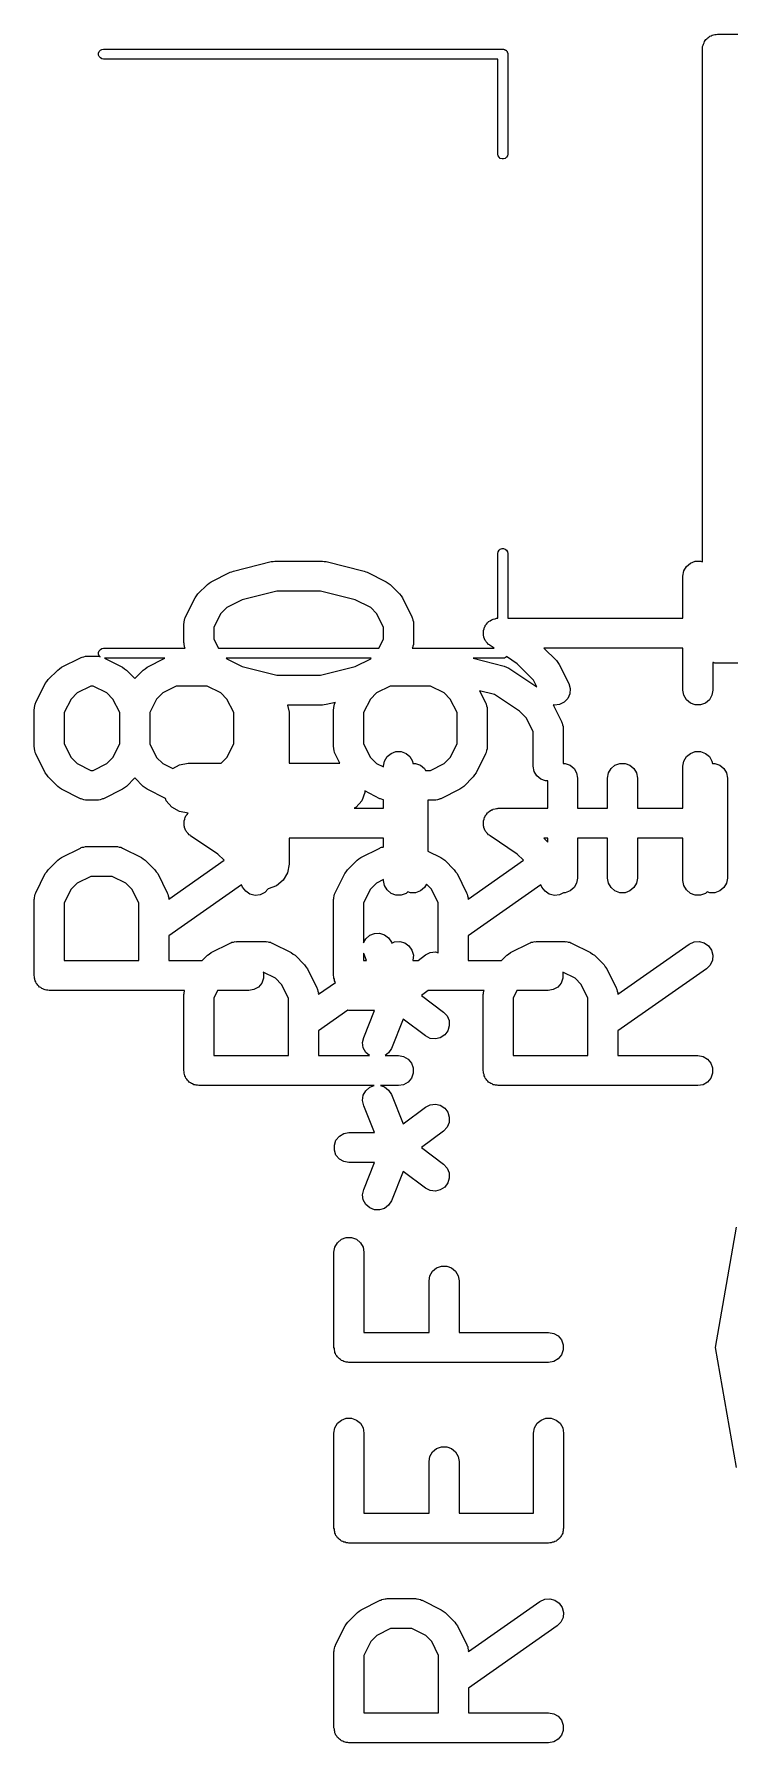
# Model space of a CAD drawing. Extents: x 74.6 to 132.8, y -113.1 to -87.3.
# Drawn here: x 123.9 to 127.39, y -105.25 to -96.7 of the extents above; entities that cross this region are included whole.
import ezdxf

# ---------------------------------------------------------------- set-up
doc = ezdxf.new("R2010")
doc.units = 0
doc.header["$MEASUREMENT"] = 0
doc.layers.add('BLACK', color=7, linetype='CONTINUOUS')

msp = doc.modelspace()

# ---------------------------------------------------------------- linework, layer by layer
at = {"layer": 'Black'}
for p, q in [((127.251, -96.762), (127.253, -96.7558)), ((127.253, -96.7558), (127.255, -96.7493)), ((127.255, -96.7493), (127.258, -96.7437)), ((127.258, -96.7437), (127.26, -96.7375)), ((127.26, -96.7375), (127.264, -96.7325)), ((127.264, -96.7325), (127.268, -96.7268)), ((127.268, -96.7268), (127.273, -96.7226)), ((127.273, -96.7226), (127.277, -96.7175)), ((127.277, -96.7175), (127.282, -96.7143)), ((127.282, -96.7143), (127.287, -96.71)), ((127.287, -96.71), (127.294, -96.7078)), ((127.294, -96.7078), (127.299, -96.7045)), ((127.299, -96.7045), (127.306, -96.7034)), ((127.306, -96.7034), (127.312, -96.7011)), ((127.312, -96.7011), (127.319, -96.7011)), ((127.319, -96.7011), (127.325, -96.7)), ((127.325, -96.7), (130.825, -96.7)), ((124.225, -96.7957), (124.228, -96.7875)), ((124.225, -96.8043), (124.225, -96.7957)), ((124.228, -96.8125), (124.225, -96.8043)), ((124.228, -96.7875), (124.234, -96.7808)), ((124.234, -96.8192), (124.228, -96.8125)), ((124.234, -96.7808), (124.241, -96.7765)), ((124.241, -96.8235), (124.234, -96.8192)), ((124.241, -96.7765), (124.25, -96.775)), ((124.25, -96.825), (124.241, -96.8235)), ((124.25, -96.775), (126.25, -96.775)), ((126.225, -96.825), (124.25, -96.825)), ((126.225, -97.3), (126.225, -96.825)), ((126.25, -96.775), (126.252, -96.7754)), ((126.252, -96.7754), (126.254, -96.7754)), ((126.254, -96.7754), (126.256, -96.7761)), ((126.256, -96.7761), (126.259, -96.7765)), ((126.259, -96.7765), (126.26, -96.7776)), ((126.26, -96.7776), (126.262, -96.7783)), ((126.262, -96.7783), (126.264, -96.7798)), ((126.264, -96.7798), (126.266, -96.7808)), ((126.266, -96.7808), (126.267, -96.7825)), ((126.267, -96.7825), (126.269, -96.7839)), ((126.269, -96.7839), (126.27, -96.7858)), ((126.27, -96.7858), (126.272, -96.7875)), ((126.272, -96.7875), (126.272, -96.7896)), ((126.272, -96.7896), (126.273, -96.7914)), ((126.273, -96.7914), (126.274, -96.7936)), ((126.274, -96.7936), (126.275, -96.7957)), ((126.275, -96.7957), (126.275, -96.7978)), ((126.275, -96.7978), (126.275, -96.8)), ((126.275, -96.8), (126.275, -97.3)), ((127.25, -96.775), (127.251, -96.7685)), ((127.25, -99.3427), (127.25, -96.775)), ((127.251, -96.7685), (127.251, -96.762)), ((126.227, -97.3086), (126.225, -97.3)), ((126.231, -97.3161), (126.227, -97.3086)), ((126.237, -97.3217), (126.231, -97.3161)), ((126.246, -97.3246), (126.237, -97.3217)), ((126.254, -97.3246), (126.246, -97.3246)), ((126.262, -97.3217), (126.254, -97.3246)), ((126.269, -97.3161), (126.262, -97.3217)), ((126.273, -97.3086), (126.269, -97.3161)), ((126.275, -97.3), (126.273, -97.3086)), ((126.225, -99.3), (126.227, -99.2914)), ((126.225, -99.6242), (126.225, -99.3)), ((126.227, -99.2914), (126.231, -99.2839)), ((126.231, -99.2839), (126.237, -99.2783)), ((126.237, -99.2783), (126.246, -99.2754)), ((126.246, -99.2754), (126.254, -99.2754)), ((126.254, -99.2754), (126.262, -99.2783)), ((126.262, -99.2783), (126.269, -99.2839)), ((126.269, -99.2839), (126.273, -99.2914)), ((126.273, -99.2914), (126.275, -99.3)), ((126.275, -99.3), (126.275, -99.6238)), ((124.789, -99.4413), (124.884, -99.3936)), ((124.884, -99.3936), (124.892, -99.3913)), ((124.892, -99.3913), (124.9, -99.388)), ((124.9, -99.388), (125.09, -99.3403)), ((125.09, -99.3403), (125.099, -99.3397)), ((125.099, -99.3397), (125.108, -99.3381)), ((125.108, -99.3381), (125.346, -99.3381)), ((125.346, -99.3381), (125.355, -99.3397)), ((125.355, -99.3397), (125.365, -99.3403)), ((125.365, -99.3403), (125.555, -99.388)), ((125.555, -99.388), (125.563, -99.3913)), ((125.563, -99.3913), (125.57, -99.3936)), ((125.57, -99.3936), (125.666, -99.4413)), ((127.152, -99.4131), (127.157, -99.3874)), ((127.157, -99.3874), (127.17, -99.3649)), ((127.17, -99.3649), (127.19, -99.3481)), ((127.19, -99.3481), (127.214, -99.3392)), ((127.214, -99.3392), (127.24, -99.3392)), ((127.24, -99.3392), (127.25, -99.3427)), ((124.722, -99.5029), (124.77, -99.4553)), ((124.77, -99.4553), (124.779, -99.4484)), ((124.779, -99.4484), (124.789, -99.4413)), ((125.118, -99.4881), (124.944, -99.5315)), ((125.337, -99.4881), (125.118, -99.4881)), ((125.511, -99.5315), (125.337, -99.4881)), ((125.666, -99.4413), (125.675, -99.4484)), ((125.675, -99.4484), (125.685, -99.4553)), ((125.685, -99.4553), (125.733, -99.5029)), ((127.152, -99.6238), (127.152, -99.4131)), ((124.66, -99.6176), (124.708, -99.5224)), ((124.708, -99.5224), (124.715, -99.5128)), ((124.715, -99.5128), (124.722, -99.5029)), ((124.867, -99.57), (124.837, -99.6004)), ((124.944, -99.5315), (124.867, -99.57)), ((125.588, -99.57), (125.511, -99.5315)), ((125.618, -99.6004), (125.588, -99.57)), ((125.733, -99.5029), (125.74, -99.5128)), ((125.74, -99.5128), (125.747, -99.5224)), ((125.747, -99.5224), (125.794, -99.6176)), ((124.652, -99.6512), (124.653, -99.6469)), ((124.652, -99.7464), (124.652, -99.6512)), ((124.653, -99.6426), (124.655, -99.6342)), ((124.653, -99.6469), (124.653, -99.6426)), ((124.655, -99.6342), (124.657, -99.6255)), ((124.657, -99.6255), (124.659, -99.6218)), ((124.659, -99.6218), (124.66, -99.6176)), ((124.837, -99.6004), (124.802, -99.6689)), ((125.652, -99.6689), (125.618, -99.6004)), ((125.794, -99.6176), (125.796, -99.6218)), ((125.796, -99.6218), (125.798, -99.6255)), ((125.798, -99.6255), (125.799, -99.6342)), ((125.799, -99.6342), (125.802, -99.6426)), ((125.802, -99.6426), (125.802, -99.6469)), ((125.802, -99.6469), (125.802, -99.6512)), ((125.802, -99.6512), (125.802, -99.7464)), ((126.159, -99.6687), (126.161, -99.6652)), ((126.161, -99.6652), (126.162, -99.6613)), ((126.162, -99.6613), (126.168, -99.6545)), ((126.168, -99.6545), (126.173, -99.647)), ((126.173, -99.647), (126.177, -99.6445)), ((126.177, -99.6445), (126.179, -99.6414)), ((126.179, -99.6414), (126.187, -99.6369)), ((126.187, -99.6369), (126.194, -99.6316)), ((126.194, -99.6316), (126.198, -99.6304)), ((126.198, -99.6304), (126.202, -99.6283)), ((126.202, -99.6283), (126.211, -99.6268)), ((126.211, -99.6268), (126.219, -99.6243)), ((126.219, -99.6243), (126.223, -99.6245)), ((126.223, -99.6245), (126.225, -99.6242)), ((126.275, -99.6238), (127.152, -99.6238)), ((124.653, -99.7507), (124.652, -99.7464)), ((124.653, -99.755), (124.653, -99.7507)), ((124.802, -99.6689), (124.802, -99.7287)), ((124.802, -99.7287), (124.826, -99.775)), ((125.629, -99.775), (125.652, -99.7287)), ((125.652, -99.7287), (125.652, -99.6689)), ((125.802, -99.7464), (125.802, -99.7507)), ((125.802, -99.7507), (125.802, -99.755)), ((126.153, -99.694), (126.154, -99.6899)), ((126.154, -99.7029), (126.153, -99.694)), ((126.154, -99.6858), (126.157, -99.6774)), ((126.154, -99.6899), (126.154, -99.6858)), ((126.154, -99.7118), (126.154, -99.7029)), ((126.155, -99.7157), (126.154, -99.7118)), ((126.155, -99.7199), (126.155, -99.7157)), ((126.159, -99.7279), (126.155, -99.7199)), ((126.157, -99.6774), (126.159, -99.6687)), ((126.162, -99.7363), (126.159, -99.7279)), ((126.165, -99.7395), (126.162, -99.7363)), ((126.167, -99.7432), (126.165, -99.7395)), ((126.173, -99.7494), (126.167, -99.7432)), ((126.179, -99.7563), (126.173, -99.7494)), ((124.039, -99.8698), (124.134, -99.8222)), ((124.134, -99.8222), (124.138, -99.821)), ((124.138, -99.821), (124.142, -99.8188)), ((124.142, -99.8188), (124.151, -99.8173)), ((124.151, -99.8173), (124.159, -99.8148)), ((124.159, -99.8148), (124.164, -99.815)), ((124.164, -99.815), (124.168, -99.8143)), ((124.168, -99.8143), (124.215, -99.8143)), ((124.215, -99.8143), (124.22, -99.815)), ((124.22, -99.815), (124.224, -99.8148)), ((124.224, -99.8148), (124.232, -99.8172)), ((124.225, -99.7957), (124.228, -99.7875)), ((124.225, -99.8043), (124.225, -99.7957)), ((124.228, -99.8125), (124.225, -99.8043)), ((124.228, -99.7875), (124.234, -99.7808)), ((124.232, -99.8172), (124.228, -99.8125)), ((124.234, -99.7808), (124.241, -99.7765)), ((124.241, -99.7765), (124.25, -99.775)), ((124.25, -99.775), (124.35, -99.775)), ((124.35, -99.825), (124.255, -99.825)), ((124.255, -99.825), (124.344, -99.8698)), ((124.35, -99.775), (124.659, -99.775)), ((124.557, -99.825), (124.35, -99.825)), ((124.468, -99.8698), (124.557, -99.825)), ((124.655, -99.7634), (124.653, -99.755)), ((124.657, -99.7721), (124.655, -99.7634)), ((124.659, -99.775), (124.657, -99.7721)), ((124.826, -99.775), (125.629, -99.775)), ((124.864, -99.825), (124.867, -99.8276)), ((125.59, -99.825), (124.864, -99.825)), ((124.867, -99.8276), (124.944, -99.8661)), ((125.511, -99.8661), (125.588, -99.8276)), ((125.588, -99.8276), (125.59, -99.825)), ((125.798, -99.7721), (125.796, -99.775)), ((125.796, -99.775), (126.206, -99.775)), ((125.799, -99.7634), (125.798, -99.7721)), ((125.802, -99.755), (125.799, -99.7634)), ((126.25, -99.825), (126.101, -99.825)), ((126.101, -99.825), (126.257, -99.8641)), ((126.183, -99.7583), (126.179, -99.7563)), ((126.186, -99.7612), (126.183, -99.7583)), ((126.206, -99.775), (126.186, -99.7612)), ((126.252, -99.8246), (126.25, -99.825)), ((126.254, -99.8246), (126.252, -99.8246)), ((126.256, -99.8239), (126.254, -99.8246)), ((126.259, -99.8235), (126.256, -99.8239)), ((126.26, -99.8224), (126.259, -99.8235)), ((126.262, -99.8217), (126.26, -99.8224)), ((126.264, -99.8202), (126.262, -99.8217)), ((126.266, -99.8192), (126.264, -99.8202)), ((126.267, -99.8175), (126.266, -99.8192)), ((126.269, -99.8165), (126.267, -99.8175)), ((126.322, -99.8523), (126.269, -99.8165)), ((127.152, -99.7738), (126.456, -99.7738)), ((126.456, -99.7738), (126.519, -99.8363)), ((126.519, -99.8363), (126.525, -99.8461)), ((127.152, -99.9845), (127.152, -99.7738)), ((123.972, -99.9315), (124.02, -99.8839)), ((124.02, -99.8839), (124.029, -99.877)), ((124.029, -99.877), (124.039, -99.8698)), ((124.344, -99.8698), (124.354, -99.877)), ((124.354, -99.877), (124.364, -99.8839)), ((124.364, -99.8839), (124.406, -99.9261)), ((124.406, -99.9261), (124.448, -99.8839)), ((124.448, -99.8839), (124.458, -99.877)), ((124.458, -99.877), (124.468, -99.8698)), ((124.944, -99.8661), (125.118, -99.9095)), ((125.118, -99.9095), (125.337, -99.9095)), ((125.337, -99.9095), (125.511, -99.8661)), ((126.257, -99.8641), (126.269, -99.8693)), ((126.269, -99.8693), (126.281, -99.8745)), ((126.281, -99.8745), (126.421, -99.9678)), ((126.404, -99.9337), (126.322, -99.8523)), ((126.525, -99.8461), (126.533, -99.8557)), ((126.533, -99.8557), (126.58, -99.951)), ((127.306, -99.8466), (127.302, -99.846)), ((127.302, -99.846), (127.302, -99.9845)), ((127.312, -99.8489), (127.306, -99.8466)), ((127.319, -99.8489), (127.312, -99.8489)), ((127.325, -99.85), (127.319, -99.8489)), ((130.825, -99.85), (127.325, -99.85)), ((123.91, -100.046), (123.958, -99.951)), ((123.958, -99.951), (123.965, -99.9413)), ((123.965, -99.9413), (123.972, -99.9315)), ((124.117, -99.9985), (124.087, -100.029)), ((124.186, -99.9643), (124.117, -99.9985)), ((124.198, -99.9643), (124.186, -99.9643)), ((124.266, -99.9985), (124.198, -99.9643)), ((124.297, -100.029), (124.266, -99.9985)), ((124.546, -99.9985), (124.515, -100.029)), ((124.614, -99.9643), (124.546, -99.9985)), ((124.769, -99.9643), (124.614, -99.9643)), ((124.838, -99.9985), (124.769, -99.9643)), ((124.868, -100.029), (124.838, -99.9985)), ((125.617, -99.9985), (125.587, -100.029)), ((125.686, -99.9643), (125.617, -99.9985)), ((125.888, -99.9643), (125.686, -99.9643)), ((125.957, -99.9985), (125.888, -99.9643)), ((125.987, -100.029), (125.957, -99.9985)), ((126.208, -100.007), (126.134, -99.988)), ((126.134, -99.988), (126.164, -100.046)), ((126.334, -100.09), (126.208, -100.007)), ((126.421, -99.9678), (126.404, -99.9337)), ((126.586, -100.002), (126.576, -100.026)), ((126.58, -99.951), (126.588, -99.9759)), ((126.588, -99.9759), (126.586, -100.002)), ((127.157, -100.01), (127.152, -99.9845)), ((127.302, -99.9845), (127.298, -100.01)), ((123.902, -100.08), (123.903, -100.076)), ((123.902, -100.27), (123.902, -100.08)), ((123.903, -100.071), (123.905, -100.063)), ((123.903, -100.076), (123.903, -100.071)), ((123.905, -100.063), (123.907, -100.054)), ((123.907, -100.054), (123.909, -100.05)), ((123.909, -100.05), (123.91, -100.046)), ((124.087, -100.029), (124.052, -100.097)), ((124.331, -100.097), (124.297, -100.029)), ((124.515, -100.029), (124.481, -100.097)), ((124.902, -100.097), (124.868, -100.029)), ((125.346, -100.06), (125.172, -100.06)), ((125.172, -100.06), (125.179, -100.094)), ((125.355, -100.058), (125.346, -100.06)), ((125.365, -100.057), (125.355, -100.058)), ((125.411, -100.046), (125.365, -100.057)), ((125.402, -100.08), (125.403, -100.076)), ((125.402, -100.27), (125.402, -100.08)), ((125.403, -100.071), (125.405, -100.063)), ((125.403, -100.076), (125.403, -100.071)), ((125.405, -100.063), (125.407, -100.054)), ((125.407, -100.054), (125.409, -100.05)), ((125.409, -100.05), (125.41, -100.046)), ((125.41, -100.046), (125.411, -100.046)), ((125.587, -100.029), (125.552, -100.097)), ((126.021, -100.097), (125.987, -100.029)), ((126.164, -100.046), (126.165, -100.05)), ((126.165, -100.05), (126.167, -100.054)), ((126.167, -100.054), (126.168, -100.063)), ((126.168, -100.063), (126.171, -100.071)), ((126.171, -100.071), (126.171, -100.076)), ((126.171, -100.076), (126.171, -100.08)), ((126.171, -100.08), (126.171, -100.27)), ((126.368, -100.124), (126.334, -100.09)), ((126.509, -100.059), (126.503, -100.058)), ((126.503, -100.058), (126.544, -100.141)), ((126.534, -100.056), (126.509, -100.059)), ((126.558, -100.045), (126.534, -100.056)), ((126.576, -100.026), (126.558, -100.045)), ((127.17, -100.033), (127.157, -100.01)), ((127.19, -100.049), (127.17, -100.033)), ((127.214, -100.058), (127.19, -100.049)), ((127.24, -100.058), (127.214, -100.058)), ((127.265, -100.049), (127.24, -100.058)), ((127.285, -100.033), (127.265, -100.049)), ((127.298, -100.01), (127.285, -100.033)), ((124.052, -100.097), (124.052, -100.253)), ((124.331, -100.253), (124.331, -100.097)), ((124.481, -100.097), (124.481, -100.253)), ((124.902, -100.253), (124.902, -100.097)), ((125.179, -100.094), (125.179, -100.35)), ((125.552, -100.097), (125.552, -100.253)), ((126.021, -100.253), (126.021, -100.097)), ((126.402, -100.193), (126.368, -100.124)), ((126.544, -100.141), (126.546, -100.146)), ((126.546, -100.146), (126.548, -100.149)), ((126.548, -100.149), (126.549, -100.158)), ((126.549, -100.158), (126.552, -100.166)), ((126.552, -100.166), (126.552, -100.171)), ((126.552, -100.171), (126.552, -100.175)), ((126.552, -100.175), (126.552, -100.351)), ((124.052, -100.253), (124.087, -100.321)), ((124.297, -100.321), (124.331, -100.253)), ((124.481, -100.253), (124.515, -100.321)), ((124.868, -100.321), (124.902, -100.253)), ((125.552, -100.253), (125.587, -100.321)), ((125.987, -100.321), (126.021, -100.253)), ((126.402, -100.365), (126.402, -100.193)), ((123.903, -100.274), (123.902, -100.27)), ((123.903, -100.279), (123.903, -100.274)), ((123.905, -100.287), (123.903, -100.279)), ((123.907, -100.296), (123.905, -100.287)), ((123.909, -100.3), (123.907, -100.296)), ((123.91, -100.304), (123.909, -100.3)), ((123.958, -100.399), (123.91, -100.304)), ((124.087, -100.321), (124.117, -100.351)), ((124.266, -100.351), (124.297, -100.321)), ((124.515, -100.321), (124.546, -100.351)), ((124.63, -100.358), (124.673, -100.35)), ((124.673, -100.35), (124.839, -100.35)), ((124.839, -100.35), (124.868, -100.321)), ((125.179, -100.35), (125.433, -100.35)), ((125.403, -100.274), (125.402, -100.27)), ((125.403, -100.279), (125.403, -100.274)), ((125.405, -100.287), (125.403, -100.279)), ((125.407, -100.296), (125.405, -100.287)), ((125.409, -100.3), (125.407, -100.296)), ((125.41, -100.304), (125.409, -100.3)), ((125.433, -100.35), (125.41, -100.304)), ((125.587, -100.321), (125.617, -100.351)), ((125.652, -100.365), (125.657, -100.34)), ((125.657, -100.34), (125.67, -100.317)), ((125.67, -100.317), (125.69, -100.301)), ((125.69, -100.301), (125.714, -100.292)), ((125.714, -100.292), (125.74, -100.292)), ((125.74, -100.292), (125.765, -100.301)), ((125.765, -100.301), (125.785, -100.317)), ((125.785, -100.317), (125.798, -100.34)), ((125.798, -100.34), (125.8, -100.351)), ((125.957, -100.351), (125.987, -100.321)), ((126.164, -100.304), (126.116, -100.399)), ((126.165, -100.3), (126.164, -100.304)), ((126.167, -100.296), (126.165, -100.3)), ((126.168, -100.287), (126.167, -100.296)), ((126.171, -100.279), (126.168, -100.287)), ((126.171, -100.27), (126.171, -100.274)), ((126.171, -100.274), (126.171, -100.279)), ((127.152, -100.365), (127.157, -100.34)), ((127.157, -100.34), (127.17, -100.317)), ((127.17, -100.317), (127.19, -100.301)), ((127.19, -100.301), (127.214, -100.292)), ((127.214, -100.292), (127.24, -100.292)), ((127.24, -100.292), (127.265, -100.301)), ((127.265, -100.301), (127.285, -100.317)), ((127.285, -100.317), (127.298, -100.34)), ((127.298, -100.34), (127.3, -100.351)), ((123.965, -100.409), (123.958, -100.399)), ((123.972, -100.419), (123.965, -100.409)), ((124.02, -100.466), (123.972, -100.419)), ((124.117, -100.351), (124.186, -100.386)), ((124.186, -100.386), (124.198, -100.386)), ((124.198, -100.386), (124.266, -100.351)), ((124.406, -100.424), (124.364, -100.466)), ((124.448, -100.466), (124.406, -100.424)), ((124.546, -100.351), (124.596, -100.377)), ((124.596, -100.377), (124.63, -100.358)), ((125.617, -100.351), (125.652, -100.369)), ((125.652, -100.369), (125.652, -100.365)), ((125.8, -100.351), (125.813, -100.351)), ((125.813, -100.351), (125.837, -100.36)), ((125.837, -100.36), (125.857, -100.377)), ((125.857, -100.377), (125.863, -100.386)), ((125.863, -100.386), (125.888, -100.386)), ((125.888, -100.386), (125.957, -100.351)), ((126.102, -100.419), (126.054, -100.466)), ((126.109, -100.409), (126.102, -100.419)), ((126.116, -100.399), (126.109, -100.409)), ((126.407, -100.391), (126.402, -100.365)), ((126.42, -100.414), (126.407, -100.391)), ((126.44, -100.43), (126.42, -100.414)), ((126.464, -100.439), (126.44, -100.43)), ((126.552, -100.351), (126.563, -100.351)), ((126.563, -100.351), (126.587, -100.36)), ((126.587, -100.36), (126.607, -100.377)), ((126.607, -100.377), (126.62, -100.399)), ((126.62, -100.399), (126.625, -100.425)), ((126.625, -100.425), (126.625, -100.576)), ((126.775, -100.425), (126.78, -100.399)), ((126.775, -100.576), (126.775, -100.425)), ((126.78, -100.399), (126.793, -100.377)), ((126.793, -100.377), (126.812, -100.36)), ((126.812, -100.36), (126.837, -100.351)), ((126.837, -100.351), (126.863, -100.351)), ((126.863, -100.351), (126.887, -100.36)), ((126.887, -100.36), (126.907, -100.377)), ((126.907, -100.377), (126.92, -100.399)), ((126.92, -100.399), (126.925, -100.425)), ((126.925, -100.425), (126.925, -100.576)), ((127.152, -100.576), (127.152, -100.365)), ((127.3, -100.351), (127.313, -100.351)), ((127.313, -100.351), (127.337, -100.36)), ((127.337, -100.36), (127.357, -100.377)), ((127.357, -100.377), (127.37, -100.399)), ((127.37, -100.399), (127.375, -100.425)), ((127.375, -100.425), (127.375, -100.925)), ((124.029, -100.473), (124.02, -100.466)), ((124.039, -100.48), (124.029, -100.473)), ((124.134, -100.528), (124.039, -100.48)), ((124.344, -100.48), (124.249, -100.528)), ((124.354, -100.473), (124.344, -100.48)), ((124.364, -100.466), (124.354, -100.473)), ((124.458, -100.473), (124.448, -100.466)), ((124.468, -100.48), (124.458, -100.473)), ((124.56, -100.527), (124.468, -100.48)), ((125.558, -100.497), (125.543, -100.538)), ((125.634, -100.528), (125.558, -100.489)), ((125.558, -100.489), (125.558, -100.497)), ((126.035, -100.48), (125.939, -100.528)), ((126.044, -100.473), (126.035, -100.48)), ((126.054, -100.466), (126.044, -100.473)), ((126.475, -100.439), (126.464, -100.439)), ((126.475, -100.576), (126.475, -100.439)), ((124.138, -100.529), (124.134, -100.528)), ((124.142, -100.531), (124.138, -100.529)), ((124.151, -100.533), (124.142, -100.531)), ((124.159, -100.535), (124.151, -100.533)), ((124.164, -100.535), (124.159, -100.535)), ((124.168, -100.536), (124.164, -100.535)), ((124.215, -100.536), (124.168, -100.536)), ((124.22, -100.535), (124.215, -100.536)), ((124.224, -100.535), (124.22, -100.535)), ((124.232, -100.533), (124.224, -100.535)), ((124.241, -100.531), (124.232, -100.533)), ((124.245, -100.529), (124.241, -100.531)), ((124.249, -100.528), (124.245, -100.529)), ((124.564, -100.538), (124.56, -100.527)), ((124.592, -100.571), (124.564, -100.538)), ((124.63, -100.592), (124.592, -100.571)), ((124.673, -100.6), (124.63, -100.592)), ((124.668, -100.607), (124.673, -100.6)), ((124.673, -100.6), (124.673, -100.6)), ((125.515, -100.571), (125.505, -100.576)), ((125.505, -100.576), (125.652, -100.576)), ((125.543, -100.538), (125.515, -100.571)), ((125.638, -100.529), (125.634, -100.528)), ((125.642, -100.531), (125.638, -100.529)), ((125.651, -100.533), (125.642, -100.531)), ((125.652, -100.533), (125.651, -100.533)), ((125.652, -100.576), (125.652, -100.533)), ((125.906, -100.536), (125.875, -100.536)), ((125.875, -100.536), (125.875, -100.79)), ((125.91, -100.535), (125.906, -100.536)), ((125.915, -100.535), (125.91, -100.535)), ((125.923, -100.533), (125.915, -100.535)), ((125.932, -100.531), (125.923, -100.533)), ((125.935, -100.529), (125.932, -100.531)), ((125.939, -100.528), (125.935, -100.529)), ((126.168, -100.607), (126.173, -100.599)), ((126.173, -100.599), (126.177, -100.597)), ((126.177, -100.597), (126.179, -100.594)), ((126.179, -100.594), (126.187, -100.589)), ((126.187, -100.589), (126.194, -100.584)), ((126.194, -100.584), (126.198, -100.583)), ((126.198, -100.583), (126.202, -100.581)), ((126.202, -100.581), (126.211, -100.579)), ((126.211, -100.579), (126.219, -100.577)), ((126.219, -100.577), (126.223, -100.577)), ((126.223, -100.577), (126.227, -100.576)), ((126.227, -100.576), (126.475, -100.576)), ((126.625, -100.576), (126.775, -100.576)), ((126.925, -100.576), (127.152, -100.576)), ((124.653, -100.646), (124.654, -100.642)), ((124.654, -100.655), (124.653, -100.646)), ((124.654, -100.638), (124.657, -100.63)), ((124.654, -100.642), (124.654, -100.638)), ((124.654, -100.664), (124.654, -100.655)), ((124.655, -100.668), (124.654, -100.664)), ((124.655, -100.672), (124.655, -100.668)), ((124.659, -100.68), (124.655, -100.672)), ((124.657, -100.63), (124.659, -100.621)), ((124.659, -100.621), (124.661, -100.618)), ((124.662, -100.689), (124.659, -100.68)), ((124.661, -100.618), (124.662, -100.614)), ((124.662, -100.614), (124.668, -100.607)), ((124.665, -100.692), (124.662, -100.689)), ((124.667, -100.696), (124.665, -100.692)), ((126.153, -100.646), (126.154, -100.642)), ((126.154, -100.655), (126.153, -100.646)), ((126.154, -100.638), (126.157, -100.63)), ((126.154, -100.642), (126.154, -100.638)), ((126.154, -100.664), (126.154, -100.655)), ((126.155, -100.668), (126.154, -100.664)), ((126.155, -100.672), (126.155, -100.668)), ((126.159, -100.68), (126.155, -100.672)), ((126.157, -100.63), (126.159, -100.621)), ((126.159, -100.621), (126.161, -100.618)), ((126.162, -100.689), (126.159, -100.68)), ((126.161, -100.618), (126.162, -100.614)), ((126.162, -100.614), (126.168, -100.607)), ((126.165, -100.692), (126.162, -100.689)), ((126.167, -100.696), (126.165, -100.692)), ((124.039, -100.822), (124.134, -100.775)), ((124.134, -100.775), (124.138, -100.773)), ((124.138, -100.773), (124.142, -100.771)), ((124.142, -100.771), (124.151, -100.77)), ((124.151, -100.77), (124.159, -100.767)), ((124.159, -100.767), (124.164, -100.767)), ((124.164, -100.767), (124.168, -100.767)), ((124.168, -100.767), (124.311, -100.767)), ((124.311, -100.767), (124.315, -100.767)), ((124.315, -100.767), (124.319, -100.767)), ((124.319, -100.767), (124.328, -100.77)), ((124.328, -100.77), (124.336, -100.771)), ((124.336, -100.771), (124.34, -100.773)), ((124.34, -100.773), (124.344, -100.775)), ((124.344, -100.775), (124.439, -100.822)), ((124.673, -100.702), (124.667, -100.696)), ((124.679, -100.709), (124.673, -100.702)), ((124.683, -100.711), (124.679, -100.709)), ((124.686, -100.714), (124.683, -100.711)), ((124.822, -100.805), (124.686, -100.714)), ((125.179, -100.726), (125.179, -100.856)), ((125.652, -100.726), (125.179, -100.726)), ((125.539, -100.822), (125.634, -100.775)), ((125.634, -100.775), (125.638, -100.773)), ((125.638, -100.773), (125.642, -100.771)), ((125.642, -100.771), (125.651, -100.77)), ((125.651, -100.77), (125.652, -100.769)), ((125.652, -100.769), (125.652, -100.726)), ((126.173, -100.702), (126.167, -100.696)), ((126.179, -100.709), (126.173, -100.702)), ((126.183, -100.711), (126.179, -100.709)), ((126.186, -100.714), (126.183, -100.711)), ((126.322, -100.805), (126.186, -100.714)), ((126.456, -100.726), (126.475, -100.745)), ((126.475, -100.726), (126.456, -100.726)), ((126.475, -100.745), (126.475, -100.726)), ((126.775, -100.726), (126.625, -100.726)), ((126.625, -100.726), (126.625, -100.925)), ((126.775, -100.925), (126.775, -100.726)), ((127.152, -100.726), (126.925, -100.726)), ((126.925, -100.726), (126.925, -100.925)), ((127.152, -100.937), (127.152, -100.726)), ((123.972, -100.884), (124.02, -100.836)), ((124.02, -100.836), (124.029, -100.829)), ((124.029, -100.829), (124.039, -100.822)), ((124.439, -100.822), (124.449, -100.829)), ((124.449, -100.829), (124.459, -100.836)), ((124.459, -100.836), (124.507, -100.884)), ((124.576, -101.031), (124.854, -100.836)), ((124.854, -100.836), (124.822, -100.805)), ((125.179, -100.856), (125.171, -100.899)), ((125.472, -100.884), (125.52, -100.836)), ((125.52, -100.836), (125.529, -100.829)), ((125.529, -100.829), (125.539, -100.822)), ((125.875, -100.79), (125.939, -100.822)), ((125.939, -100.822), (125.949, -100.829)), ((125.949, -100.829), (125.959, -100.836)), ((125.959, -100.836), (126.007, -100.884)), ((126.076, -101.031), (126.354, -100.836)), ((126.354, -100.836), (126.322, -100.805)), ((123.91, -100.999), (123.958, -100.903)), ((123.958, -100.903), (123.965, -100.894)), ((123.965, -100.894), (123.972, -100.884)), ((124.186, -100.917), (124.117, -100.951)), ((124.293, -100.917), (124.186, -100.917)), ((124.362, -100.951), (124.293, -100.917)), ((124.507, -100.884), (124.513, -100.894)), ((124.513, -100.894), (124.521, -100.903)), ((124.521, -100.903), (124.568, -100.999)), ((125.149, -100.936), (125.116, -100.964)), ((125.171, -100.899), (125.149, -100.936)), ((125.41, -100.999), (125.458, -100.903)), ((125.458, -100.903), (125.465, -100.894)), ((125.465, -100.894), (125.472, -100.884)), ((125.652, -100.933), (125.617, -100.951)), ((125.652, -100.937), (125.652, -100.933)), ((125.657, -100.963), (125.652, -100.937)), ((126.007, -100.884), (126.013, -100.894)), ((126.013, -100.894), (126.021, -100.903)), ((126.021, -100.903), (126.068, -100.999)), ((126.625, -100.925), (126.62, -100.951)), ((126.78, -100.951), (126.775, -100.925)), ((126.925, -100.925), (126.92, -100.951)), ((127.157, -100.963), (127.152, -100.937)), ((127.375, -100.925), (127.37, -100.951)), ((123.902, -101.032), (123.903, -101.028)), ((123.902, -101.413), (123.902, -101.032)), ((123.903, -101.024), (123.905, -101.015)), ((123.903, -101.028), (123.903, -101.024)), ((123.905, -101.015), (123.907, -101.006)), ((123.907, -101.006), (123.909, -101.003)), ((123.909, -101.003), (123.91, -100.999)), ((124.087, -100.981), (124.052, -101.05)), ((124.117, -100.951), (124.087, -100.981)), ((124.392, -100.981), (124.362, -100.951)), ((124.426, -101.05), (124.392, -100.981)), ((124.568, -100.999), (124.57, -101.003)), ((124.57, -101.003), (124.572, -101.006)), ((124.572, -101.006), (124.573, -101.015)), ((124.573, -101.015), (124.576, -101.024)), ((124.576, -101.024), (124.575, -101.028)), ((124.575, -101.028), (124.576, -101.031)), ((124.94, -100.959), (124.576, -101.214)), ((124.946, -100.97), (124.94, -100.959)), ((124.962, -100.991), (124.946, -100.97)), ((124.983, -101.006), (124.962, -100.991)), ((125.009, -101.012), (124.983, -101.006)), ((125.034, -101.009), (125.009, -101.012)), ((125.058, -100.997), (125.034, -101.009)), ((125.075, -100.979), (125.058, -100.997)), ((125.116, -100.964), (125.075, -100.979)), ((125.075, -100.979), (125.075, -100.979)), ((125.402, -101.032), (125.403, -101.028)), ((125.402, -101.413), (125.402, -101.032)), ((125.403, -101.024), (125.405, -101.015)), ((125.403, -101.028), (125.403, -101.024)), ((125.405, -101.015), (125.407, -101.006)), ((125.407, -101.006), (125.409, -101.003)), ((125.409, -101.003), (125.41, -100.999)), ((125.587, -100.981), (125.552, -101.05)), ((125.617, -100.951), (125.587, -100.981)), ((125.67, -100.985), (125.657, -100.963)), ((125.69, -101.002), (125.67, -100.985)), ((125.714, -101.011), (125.69, -101.002)), ((125.74, -101.011), (125.714, -101.011)), ((125.765, -101.002), (125.74, -101.011)), ((125.774, -100.994), (125.765, -101.002)), ((125.787, -100.999), (125.774, -100.994)), ((125.813, -100.999), (125.787, -100.999)), ((125.837, -100.99), (125.813, -100.999)), ((125.857, -100.973), (125.837, -100.99)), ((125.867, -100.956), (125.857, -100.973)), ((125.892, -100.981), (125.867, -100.956)), ((125.926, -101.05), (125.892, -100.981)), ((126.068, -100.999), (126.07, -101.003)), ((126.07, -101.003), (126.072, -101.006)), ((126.072, -101.006), (126.073, -101.015)), ((126.073, -101.015), (126.076, -101.024)), ((126.076, -101.024), (126.075, -101.028)), ((126.075, -101.028), (126.076, -101.031)), ((126.44, -100.959), (126.076, -101.214)), ((126.446, -100.97), (126.44, -100.959)), ((126.462, -100.991), (126.446, -100.97)), ((126.483, -101.006), (126.462, -100.991)), ((126.509, -101.012), (126.483, -101.006)), ((126.534, -101.009), (126.509, -101.012)), ((126.554, -100.999), (126.534, -101.009)), ((126.563, -100.999), (126.554, -100.999)), ((126.587, -100.99), (126.563, -100.999)), ((126.607, -100.973), (126.587, -100.99)), ((126.62, -100.951), (126.607, -100.973)), ((126.793, -100.973), (126.78, -100.951)), ((126.812, -100.99), (126.793, -100.973)), ((126.837, -100.999), (126.812, -100.99)), ((126.863, -100.999), (126.837, -100.999)), ((126.887, -100.99), (126.863, -100.999)), ((126.907, -100.973), (126.887, -100.99)), ((126.92, -100.951), (126.907, -100.973)), ((127.17, -100.985), (127.157, -100.963)), ((127.19, -101.002), (127.17, -100.985)), ((127.214, -101.011), (127.19, -101.002)), ((127.24, -101.011), (127.214, -101.011)), ((127.265, -101.002), (127.24, -101.011)), ((127.274, -100.994), (127.265, -101.002)), ((127.287, -100.999), (127.274, -100.994)), ((127.313, -100.999), (127.287, -100.999)), ((127.337, -100.99), (127.313, -100.999)), ((127.357, -100.973), (127.337, -100.99)), ((127.37, -100.951), (127.357, -100.973)), ((124.052, -101.05), (124.052, -101.338)), ((124.426, -101.338), (124.426, -101.05)), ((125.552, -101.05), (125.552, -101.249)), ((125.926, -101.299), (125.926, -101.05)), ((125.583, -101.211), (125.607, -101.202)), ((125.607, -101.202), (125.633, -101.201)), ((125.633, -101.201), (125.658, -101.209)), ((124.576, -101.214), (124.576, -101.338)), ((124.789, -101.298), (124.884, -101.251)), ((124.884, -101.251), (124.888, -101.25)), ((124.888, -101.25), (124.892, -101.247)), ((124.892, -101.247), (124.901, -101.246)), ((124.901, -101.246), (124.909, -101.243)), ((124.909, -101.243), (124.914, -101.244)), ((124.914, -101.244), (124.918, -101.243)), ((124.918, -101.243), (125.061, -101.243)), ((125.061, -101.243), (125.065, -101.244)), ((125.065, -101.244), (125.069, -101.243)), ((125.069, -101.243), (125.078, -101.246)), ((125.078, -101.246), (125.086, -101.247)), ((125.086, -101.247), (125.09, -101.25)), ((125.09, -101.25), (125.094, -101.251)), ((125.094, -101.251), (125.189, -101.298)), ((125.552, -101.249), (125.563, -101.229)), ((125.563, -101.229), (125.583, -101.211)), ((125.658, -101.209), (125.678, -101.225)), ((125.678, -101.225), (125.692, -101.247)), ((125.692, -101.247), (125.694, -101.252)), ((125.694, -101.252), (125.708, -101.245)), ((125.708, -101.245), (125.734, -101.243)), ((125.734, -101.243), (125.759, -101.25)), ((125.759, -101.25), (125.78, -101.265)), ((125.78, -101.265), (125.795, -101.286)), ((125.795, -101.286), (125.802, -101.311)), ((126.076, -101.214), (126.076, -101.338)), ((126.289, -101.298), (126.384, -101.251)), ((126.384, -101.251), (126.388, -101.25)), ((126.388, -101.25), (126.392, -101.247)), ((126.392, -101.247), (126.401, -101.246)), ((126.401, -101.246), (126.409, -101.243)), ((126.409, -101.243), (126.414, -101.244)), ((126.414, -101.244), (126.418, -101.243)), ((126.418, -101.243), (126.561, -101.243)), ((126.561, -101.243), (126.565, -101.244)), ((126.565, -101.244), (126.569, -101.243)), ((126.569, -101.243), (126.578, -101.246)), ((126.578, -101.246), (126.586, -101.247)), ((126.586, -101.247), (126.59, -101.25)), ((126.59, -101.25), (126.594, -101.251)), ((126.594, -101.251), (126.689, -101.298)), ((126.826, -101.507), (127.184, -101.256)), ((127.184, -101.256), (127.208, -101.245)), ((127.208, -101.245), (127.234, -101.243)), ((127.234, -101.243), (127.259, -101.25)), ((127.259, -101.25), (127.28, -101.265)), ((127.28, -101.265), (127.295, -101.286)), ((127.295, -101.286), (127.302, -101.311)), ((124.052, -101.338), (124.426, -101.338)), ((124.576, -101.338), (124.744, -101.338)), ((124.744, -101.338), (124.77, -101.312)), ((124.77, -101.312), (124.779, -101.306)), ((124.779, -101.306), (124.789, -101.298)), ((125.189, -101.298), (125.199, -101.306)), ((125.199, -101.306), (125.209, -101.312)), ((125.209, -101.312), (125.257, -101.36)), ((125.257, -101.36), (125.263, -101.37)), ((125.263, -101.37), (125.271, -101.38)), ((125.553, -101.303), (125.552, -101.302)), ((125.552, -101.302), (125.552, -101.338)), ((125.552, -101.338), (125.567, -101.338)), ((125.567, -101.338), (125.553, -101.303)), ((125.8, -101.337), (125.799, -101.338)), ((125.799, -101.338), (125.826, -101.338)), ((125.802, -101.311), (125.8, -101.337)), ((125.826, -101.338), (125.863, -101.31)), ((125.863, -101.31), (125.886, -101.298)), ((125.886, -101.298), (125.912, -101.295)), ((125.912, -101.295), (125.926, -101.299)), ((126.076, -101.338), (126.244, -101.338)), ((126.244, -101.338), (126.27, -101.312)), ((126.27, -101.312), (126.279, -101.306)), ((126.279, -101.306), (126.289, -101.298)), ((126.689, -101.298), (126.699, -101.306)), ((126.699, -101.306), (126.709, -101.312)), ((126.709, -101.312), (126.757, -101.36)), ((126.757, -101.36), (126.763, -101.37)), ((126.763, -101.37), (126.771, -101.38)), ((127.289, -101.361), (127.27, -101.379)), ((127.3, -101.337), (127.289, -101.361)), ((127.302, -101.311), (127.3, -101.337)), ((123.904, -101.42), (123.902, -101.413)), ((123.904, -101.426), (123.904, -101.42)), ((123.906, -101.432), (123.904, -101.426)), ((123.907, -101.439), (123.906, -101.432)), ((123.91, -101.444), (123.907, -101.439)), ((123.912, -101.451), (123.91, -101.444)), ((123.917, -101.456), (123.912, -101.451)), ((123.92, -101.461), (123.917, -101.456)), ((123.925, -101.466), (123.92, -101.461)), ((125.042, -101.451), (125.026, -101.471)), ((125.051, -101.426), (125.042, -101.451)), ((125.112, -101.427), (125.05, -101.396)), ((125.05, -101.396), (125.051, -101.4)), ((125.051, -101.4), (125.051, -101.426)), ((125.142, -101.458), (125.112, -101.427)), ((125.176, -101.526), (125.142, -101.458)), ((125.271, -101.38), (125.318, -101.475)), ((125.326, -101.507), (125.411, -101.448)), ((125.404, -101.42), (125.402, -101.413)), ((125.404, -101.426), (125.404, -101.42)), ((125.406, -101.432), (125.404, -101.426)), ((125.407, -101.439), (125.406, -101.432)), ((125.41, -101.444), (125.407, -101.439)), ((125.411, -101.448), (125.41, -101.444)), ((126.542, -101.451), (126.526, -101.471)), ((126.551, -101.426), (126.542, -101.451)), ((126.612, -101.427), (126.55, -101.396)), ((126.55, -101.396), (126.551, -101.4)), ((126.551, -101.4), (126.551, -101.426)), ((126.642, -101.458), (126.612, -101.427)), ((126.676, -101.526), (126.642, -101.458)), ((126.771, -101.38), (126.818, -101.475)), ((127.27, -101.379), (126.826, -101.69)), ((123.929, -101.471), (123.925, -101.466)), ((123.935, -101.474), (123.929, -101.471)), ((123.94, -101.478), (123.935, -101.474)), ((123.946, -101.48), (123.94, -101.478)), ((123.952, -101.484), (123.946, -101.48)), ((123.958, -101.485), (123.952, -101.484)), ((123.964, -101.487), (123.958, -101.485)), ((123.971, -101.487), (123.964, -101.487)), ((123.977, -101.488), (123.971, -101.487)), ((124.656, -101.488), (123.977, -101.488)), ((124.652, -101.508), (124.653, -101.504)), ((124.652, -101.889), (124.652, -101.508)), ((124.653, -101.5), (124.655, -101.491)), ((124.653, -101.504), (124.653, -101.5)), ((124.655, -101.491), (124.656, -101.488)), ((124.821, -101.488), (124.802, -101.526)), ((124.802, -101.526), (124.802, -101.814)), ((124.977, -101.488), (124.821, -101.488)), ((125.003, -101.484), (124.977, -101.488)), ((125.026, -101.471), (125.003, -101.484)), ((125.176, -101.814), (125.176, -101.526)), ((125.318, -101.475), (125.32, -101.479)), ((125.32, -101.479), (125.322, -101.483)), ((125.322, -101.483), (125.323, -101.491)), ((125.323, -101.491), (125.326, -101.5)), ((125.326, -101.5), (125.325, -101.504)), ((125.325, -101.504), (125.326, -101.507)), ((125.876, -101.488), (125.842, -101.513)), ((125.842, -101.513), (125.953, -101.596)), ((126.156, -101.488), (125.876, -101.488)), ((126.152, -101.508), (126.153, -101.504)), ((126.152, -101.889), (126.152, -101.508)), ((126.153, -101.5), (126.155, -101.491)), ((126.153, -101.504), (126.153, -101.5)), ((126.155, -101.491), (126.156, -101.488)), ((126.321, -101.488), (126.302, -101.526)), ((126.302, -101.526), (126.302, -101.814)), ((126.477, -101.488), (126.321, -101.488)), ((126.503, -101.484), (126.477, -101.488)), ((126.526, -101.471), (126.503, -101.484)), ((126.676, -101.814), (126.676, -101.526)), ((126.818, -101.475), (126.82, -101.479)), ((126.82, -101.479), (126.822, -101.483)), ((126.822, -101.483), (126.823, -101.491)), ((126.823, -101.491), (126.826, -101.5)), ((126.826, -101.5), (126.825, -101.504)), ((126.825, -101.504), (126.826, -101.507)), ((125.474, -101.587), (125.326, -101.69)), ((125.479, -101.588), (125.474, -101.587)), ((125.607, -101.588), (125.479, -101.588)), ((125.553, -101.723), (125.607, -101.588)), ((125.751, -101.632), (125.692, -101.779)), ((125.863, -101.716), (125.751, -101.632)), ((125.953, -101.596), (125.971, -101.615)), ((125.971, -101.615), (125.981, -101.639)), ((125.326, -101.69), (125.326, -101.814)), ((125.886, -101.728), (125.863, -101.716)), ((125.959, -101.711), (125.937, -101.725)), ((125.975, -101.69), (125.959, -101.711)), ((125.982, -101.665), (125.975, -101.69)), ((125.981, -101.639), (125.982, -101.665)), ((126.826, -101.69), (126.826, -101.814)), ((125.547, -101.749), (125.553, -101.723)), ((125.551, -101.775), (125.547, -101.749)), ((125.563, -101.798), (125.551, -101.775)), ((125.582, -101.814), (125.563, -101.798)), ((125.678, -101.801), (125.661, -101.814)), ((125.692, -101.779), (125.678, -101.801)), ((125.912, -101.731), (125.886, -101.728)), ((125.937, -101.725), (125.912, -101.731)), ((124.654, -101.896), (124.652, -101.889)), ((124.802, -101.814), (125.176, -101.814)), ((125.326, -101.814), (125.582, -101.814)), ((125.661, -101.814), (125.727, -101.814)), ((125.727, -101.814), (125.753, -101.819)), ((125.753, -101.819), (125.776, -101.832)), ((125.776, -101.832), (125.792, -101.852)), ((125.792, -101.852), (125.801, -101.876)), ((125.801, -101.876), (125.801, -101.902)), ((126.154, -101.896), (126.152, -101.889)), ((126.302, -101.814), (126.676, -101.814)), ((126.826, -101.814), (127.227, -101.814)), ((127.227, -101.814), (127.253, -101.819)), ((127.253, -101.819), (127.276, -101.832)), ((127.276, -101.832), (127.292, -101.852)), ((127.292, -101.852), (127.301, -101.876)), ((127.301, -101.876), (127.301, -101.902)), ((124.654, -101.902), (124.654, -101.896)), ((124.656, -101.908), (124.654, -101.902)), ((124.657, -101.915), (124.656, -101.908)), ((124.66, -101.921), (124.657, -101.915)), ((124.662, -101.927), (124.66, -101.921)), ((124.667, -101.932), (124.662, -101.927)), ((124.67, -101.937), (124.667, -101.932)), ((124.675, -101.942), (124.67, -101.937)), ((124.679, -101.947), (124.675, -101.942)), ((124.685, -101.95), (124.679, -101.947)), ((124.69, -101.954), (124.685, -101.95)), ((124.696, -101.956), (124.69, -101.954)), ((124.702, -101.96), (124.696, -101.956)), ((124.708, -101.961), (124.702, -101.96)), ((124.714, -101.963), (124.708, -101.961)), ((124.721, -101.963), (124.714, -101.963)), ((124.727, -101.964), (124.721, -101.963)), ((125.605, -101.964), (124.727, -101.964)), ((125.563, -101.991), (125.583, -101.973)), ((125.583, -101.973), (125.605, -101.964)), ((125.727, -101.964), (125.638, -101.964)), ((125.638, -101.964), (125.658, -101.971)), ((125.658, -101.971), (125.678, -101.987)), ((125.753, -101.96), (125.727, -101.964)), ((125.776, -101.947), (125.753, -101.96)), ((125.792, -101.927), (125.776, -101.947)), ((125.801, -101.902), (125.792, -101.927)), ((126.154, -101.902), (126.154, -101.896)), ((126.156, -101.908), (126.154, -101.902)), ((126.157, -101.915), (126.156, -101.908)), ((126.16, -101.921), (126.157, -101.915)), ((126.162, -101.927), (126.16, -101.921)), ((126.167, -101.932), (126.162, -101.927)), ((126.17, -101.937), (126.167, -101.932)), ((126.175, -101.942), (126.17, -101.937)), ((126.179, -101.947), (126.175, -101.942)), ((126.185, -101.95), (126.179, -101.947)), ((126.19, -101.954), (126.185, -101.95)), ((126.196, -101.956), (126.19, -101.954)), ((126.202, -101.96), (126.196, -101.956)), ((126.208, -101.961), (126.202, -101.96)), ((126.214, -101.963), (126.208, -101.961)), ((126.221, -101.963), (126.214, -101.963)), ((126.227, -101.964), (126.221, -101.963)), ((127.227, -101.964), (126.227, -101.964)), ((127.253, -101.96), (127.227, -101.964)), ((127.276, -101.947), (127.253, -101.96)), ((127.292, -101.927), (127.276, -101.947)), ((127.301, -101.902), (127.292, -101.927)), ((125.547, -102.039), (125.551, -102.013)), ((125.553, -102.065), (125.547, -102.039)), ((125.551, -102.013), (125.563, -101.991)), ((125.678, -101.987), (125.692, -102.009)), ((125.692, -102.009), (125.751, -102.156)), ((125.863, -102.072), (125.886, -102.06)), ((125.886, -102.06), (125.912, -102.057)), ((125.912, -102.057), (125.937, -102.063)), ((125.607, -102.2), (125.553, -102.065)), ((125.751, -102.156), (125.863, -102.072)), ((125.937, -102.063), (125.959, -102.077)), ((125.959, -102.077), (125.975, -102.098)), ((125.975, -102.098), (125.982, -102.123)), ((125.982, -102.123), (125.981, -102.149)), ((125.414, -102.237), (125.431, -102.218)), ((125.431, -102.218), (125.454, -102.205)), ((125.454, -102.205), (125.479, -102.2)), ((125.479, -102.2), (125.607, -102.2)), ((125.953, -102.192), (125.842, -102.275)), ((125.971, -102.173), (125.953, -102.192)), ((125.981, -102.149), (125.971, -102.173)), ((125.406, -102.262), (125.414, -102.237)), ((125.406, -102.288), (125.406, -102.262)), ((125.414, -102.312), (125.406, -102.288)), ((125.431, -102.332), (125.414, -102.312)), ((125.842, -102.275), (125.953, -102.358)), ((125.454, -102.345), (125.431, -102.332)), ((125.479, -102.35), (125.454, -102.345)), ((125.607, -102.35), (125.479, -102.35)), ((125.553, -102.485), (125.607, -102.35)), ((125.751, -102.394), (125.692, -102.541)), ((125.863, -102.478), (125.751, -102.394)), ((125.953, -102.358), (125.971, -102.377)), ((125.971, -102.377), (125.981, -102.401)), ((125.981, -102.401), (125.982, -102.427)), ((125.547, -102.511), (125.553, -102.485)), ((125.886, -102.49), (125.863, -102.478)), ((125.937, -102.487), (125.912, -102.493)), ((125.959, -102.473), (125.937, -102.487)), ((125.975, -102.452), (125.959, -102.473)), ((125.982, -102.427), (125.975, -102.452)), ((125.551, -102.537), (125.547, -102.511)), ((125.563, -102.559), (125.551, -102.537)), ((125.583, -102.577), (125.563, -102.559)), ((125.678, -102.563), (125.658, -102.579)), ((125.692, -102.541), (125.678, -102.563)), ((125.912, -102.493), (125.886, -102.49)), ((125.607, -102.587), (125.583, -102.577)), ((125.633, -102.587), (125.607, -102.587)), ((125.658, -102.579), (125.633, -102.587)), ((125.422, -102.751), (125.442, -102.734)), ((125.442, -102.734), (125.466, -102.725)), ((125.466, -102.725), (125.492, -102.725)), ((125.492, -102.725), (125.517, -102.734)), ((125.517, -102.734), (125.537, -102.751)), ((127.315, -103.275), (127.421, -102.673)), ((125.404, -102.799), (125.409, -102.773)), ((125.404, -103.275), (125.404, -102.799)), ((125.409, -102.773), (125.422, -102.751)), ((125.537, -102.751), (125.55, -102.773)), ((125.55, -102.773), (125.554, -102.799)), ((125.554, -102.799), (125.554, -103.2)), ((125.881, -102.942), (125.885, -102.916)), ((125.885, -102.916), (125.898, -102.893)), ((125.898, -102.893), (125.918, -102.877)), ((125.918, -102.877), (125.943, -102.868)), ((125.943, -102.868), (125.969, -102.868)), ((125.969, -102.868), (125.993, -102.877)), ((125.993, -102.877), (126.013, -102.893)), ((126.013, -102.893), (126.026, -102.916)), ((126.026, -102.916), (126.031, -102.942)), ((125.881, -103.2), (125.881, -102.942)), ((126.031, -102.942), (126.031, -103.2)), ((125.554, -103.2), (125.881, -103.2)), ((126.031, -103.2), (126.479, -103.2)), ((126.479, -103.2), (126.505, -103.205)), ((126.505, -103.205), (126.528, -103.218)), ((126.528, -103.218), (126.544, -103.237)), ((126.544, -103.237), (126.553, -103.262)), ((125.406, -103.281), (125.404, -103.275)), ((125.406, -103.288), (125.406, -103.281)), ((125.408, -103.294), (125.406, -103.288)), ((125.409, -103.301), (125.408, -103.294)), ((125.412, -103.306), (125.409, -103.301)), ((125.414, -103.312), (125.412, -103.306)), ((125.419, -103.318), (125.414, -103.312)), ((125.422, -103.323), (125.419, -103.318)), ((125.427, -103.327), (125.422, -103.323)), ((125.431, -103.332), (125.427, -103.327)), ((125.437, -103.336), (125.431, -103.332)), ((125.442, -103.34), (125.437, -103.336)), ((125.448, -103.342), (125.442, -103.34)), ((125.454, -103.345), (125.448, -103.342)), ((126.528, -103.332), (126.505, -103.345)), ((126.544, -103.312), (126.528, -103.332)), ((126.553, -103.288), (126.544, -103.312)), ((126.553, -103.262), (126.553, -103.288)), ((127.421, -103.877), (127.315, -103.275)), ((125.46, -103.347), (125.454, -103.345)), ((125.466, -103.349), (125.46, -103.347)), ((125.473, -103.349), (125.466, -103.349)), ((125.479, -103.35), (125.473, -103.349)), ((126.479, -103.35), (125.479, -103.35)), ((126.505, -103.345), (126.479, -103.35)), ((125.404, -103.704), (125.409, -103.678)), ((125.409, -103.678), (125.422, -103.655)), ((125.422, -103.655), (125.442, -103.639)), ((125.442, -103.639), (125.466, -103.63)), ((125.466, -103.63), (125.492, -103.63)), ((125.492, -103.63), (125.517, -103.639)), ((125.517, -103.639), (125.537, -103.655)), ((125.537, -103.655), (125.55, -103.678)), ((125.55, -103.678), (125.554, -103.704)), ((126.404, -103.704), (126.409, -103.678)), ((126.409, -103.678), (126.422, -103.655)), ((126.422, -103.655), (126.442, -103.639)), ((126.442, -103.639), (126.466, -103.63)), ((126.466, -103.63), (126.492, -103.63)), ((126.492, -103.63), (126.517, -103.639)), ((126.517, -103.639), (126.537, -103.655)), ((126.537, -103.655), (126.55, -103.678)), ((126.55, -103.678), (126.554, -103.704)), ((125.404, -104.18), (125.404, -103.704)), ((125.554, -103.704), (125.554, -104.105)), ((126.404, -104.105), (126.404, -103.704)), ((126.554, -103.704), (126.554, -104.18)), ((125.881, -103.846), (125.885, -103.821)), ((125.881, -104.105), (125.881, -103.846)), ((125.885, -103.821), (125.898, -103.798)), ((125.898, -103.798), (125.918, -103.781)), ((125.918, -103.781), (125.943, -103.773)), ((125.943, -103.773), (125.969, -103.773)), ((125.969, -103.773), (125.993, -103.781)), ((125.993, -103.781), (126.013, -103.798)), ((126.013, -103.798), (126.026, -103.821)), ((126.026, -103.821), (126.031, -103.846)), ((126.031, -103.846), (126.031, -104.105)), ((125.554, -104.105), (125.881, -104.105)), ((126.031, -104.105), (126.404, -104.105)), ((125.406, -104.186), (125.404, -104.18)), ((125.406, -104.193), (125.406, -104.186)), ((125.408, -104.199), (125.406, -104.193)), ((125.409, -104.205), (125.408, -104.199)), ((126.551, -104.199), (126.55, -104.205)), ((126.553, -104.193), (126.551, -104.199)), ((126.554, -104.18), (126.553, -104.186)), ((126.553, -104.186), (126.553, -104.193)), ((125.412, -104.211), (125.409, -104.205)), ((125.414, -104.217), (125.412, -104.211)), ((125.419, -104.222), (125.414, -104.217)), ((125.422, -104.228), (125.419, -104.222)), ((125.427, -104.232), (125.422, -104.228)), ((125.431, -104.237), (125.427, -104.232)), ((125.437, -104.24), (125.431, -104.237)), ((125.442, -104.245), (125.437, -104.24)), ((125.448, -104.247), (125.442, -104.245)), ((125.454, -104.25), (125.448, -104.247)), ((125.46, -104.251), (125.454, -104.25)), ((125.466, -104.254), (125.46, -104.251)), ((125.473, -104.254), (125.466, -104.254)), ((125.479, -104.255), (125.473, -104.254)), ((126.479, -104.255), (125.479, -104.255)), ((126.486, -104.254), (126.479, -104.255)), ((126.492, -104.254), (126.486, -104.254)), ((126.499, -104.251), (126.492, -104.254)), ((126.505, -104.25), (126.499, -104.251)), ((126.511, -104.247), (126.505, -104.25)), ((126.517, -104.245), (126.511, -104.247)), ((126.522, -104.24), (126.517, -104.245)), ((126.528, -104.237), (126.522, -104.24)), ((126.532, -104.232), (126.528, -104.237)), ((126.537, -104.228), (126.532, -104.232)), ((126.54, -104.222), (126.537, -104.228)), ((126.544, -104.217), (126.54, -104.222)), ((126.547, -104.211), (126.544, -104.217)), ((126.55, -104.205), (126.547, -104.211)), ((125.541, -104.589), (125.636, -104.541)), ((125.636, -104.541), (125.64, -104.54)), ((125.64, -104.54), (125.644, -104.538)), ((125.644, -104.538), (125.653, -104.536)), ((125.653, -104.536), (125.661, -104.534)), ((125.661, -104.534), (125.666, -104.534)), ((125.666, -104.534), (125.67, -104.533)), ((125.67, -104.533), (125.813, -104.533)), ((125.813, -104.533), (125.817, -104.534)), ((125.817, -104.534), (125.821, -104.534)), ((125.821, -104.534), (125.83, -104.536)), ((125.83, -104.536), (125.838, -104.538)), ((125.838, -104.538), (125.842, -104.54)), ((125.842, -104.54), (125.846, -104.541)), ((125.846, -104.541), (125.941, -104.589)), ((126.436, -104.547), (126.46, -104.536)), ((126.46, -104.536), (126.486, -104.534)), ((126.486, -104.534), (126.511, -104.54)), ((126.511, -104.54), (126.532, -104.555)), ((125.474, -104.651), (125.522, -104.603)), ((125.522, -104.603), (125.531, -104.596)), ((125.531, -104.596), (125.541, -104.589)), ((125.941, -104.589), (125.951, -104.596)), ((125.951, -104.596), (125.961, -104.603)), ((125.961, -104.603), (126.009, -104.651)), ((126.078, -104.798), (126.436, -104.547)), ((126.532, -104.555), (126.547, -104.577)), ((126.547, -104.577), (126.554, -104.602)), ((126.554, -104.602), (126.552, -104.628)), ((125.412, -104.765), (125.46, -104.67)), ((125.46, -104.67), (125.467, -104.66)), ((125.467, -104.66), (125.474, -104.651)), ((125.688, -104.683), (125.619, -104.718)), ((125.795, -104.683), (125.688, -104.683)), ((125.864, -104.718), (125.795, -104.683)), ((126.009, -104.651), (126.015, -104.66)), ((126.015, -104.66), (126.023, -104.67)), ((126.023, -104.67), (126.07, -104.765)), ((126.522, -104.67), (126.078, -104.981)), ((126.541, -104.651), (126.522, -104.67)), ((126.552, -104.628), (126.541, -104.651)), ((125.404, -104.799), (125.405, -104.795)), ((125.405, -104.79), (125.407, -104.782)), ((125.405, -104.795), (125.405, -104.79)), ((125.407, -104.782), (125.409, -104.773)), ((125.409, -104.773), (125.411, -104.769)), ((125.411, -104.769), (125.412, -104.765)), ((125.589, -104.748), (125.554, -104.817)), ((125.619, -104.718), (125.589, -104.748)), ((125.894, -104.748), (125.864, -104.718)), ((125.928, -104.817), (125.894, -104.748)), ((126.07, -104.765), (126.072, -104.769)), ((126.072, -104.769), (126.074, -104.773)), ((126.074, -104.773), (126.075, -104.782)), ((126.075, -104.782), (126.078, -104.79)), ((126.078, -104.79), (126.077, -104.795)), ((126.077, -104.795), (126.078, -104.798)), ((125.404, -105.18), (125.404, -104.799)), ((125.554, -104.817), (125.554, -105.105)), ((125.928, -105.105), (125.928, -104.817)), ((126.078, -104.981), (126.078, -105.105)), ((125.554, -105.105), (125.928, -105.105)), ((126.078, -105.105), (126.479, -105.105)), ((126.479, -105.105), (126.505, -105.109)), ((126.505, -105.109), (126.528, -105.122)), ((126.528, -105.122), (126.544, -105.142)), ((125.406, -105.186), (125.404, -105.18)), ((125.406, -105.193), (125.406, -105.186)), ((125.408, -105.199), (125.406, -105.193)), ((125.409, -105.205), (125.408, -105.199)), ((125.412, -105.211), (125.409, -105.205)), ((125.414, -105.217), (125.412, -105.211)), ((125.419, -105.222), (125.414, -105.217)), ((125.422, -105.228), (125.419, -105.222)), ((126.544, -105.217), (126.528, -105.237)), ((126.544, -105.142), (126.553, -105.167)), ((126.553, -105.193), (126.544, -105.217)), ((126.553, -105.167), (126.553, -105.193)), ((125.427, -105.232), (125.422, -105.228)), ((125.431, -105.237), (125.427, -105.232)), ((125.437, -105.24), (125.431, -105.237)), ((125.442, -105.245), (125.437, -105.24)), ((125.448, -105.247), (125.442, -105.245)), ((125.454, -105.25), (125.448, -105.247)), ((125.46, -105.251), (125.454, -105.25)), ((125.466, -105.254), (125.46, -105.251)), ((125.473, -105.254), (125.466, -105.254)), ((125.479, -105.255), (125.473, -105.254)), ((126.479, -105.255), (125.479, -105.255)), ((126.505, -105.25), (126.479, -105.255)), ((126.528, -105.237), (126.505, -105.25))]:
    msp.add_line(p, q, dxfattribs=at)

doc.saveas('drawing.dxf')
